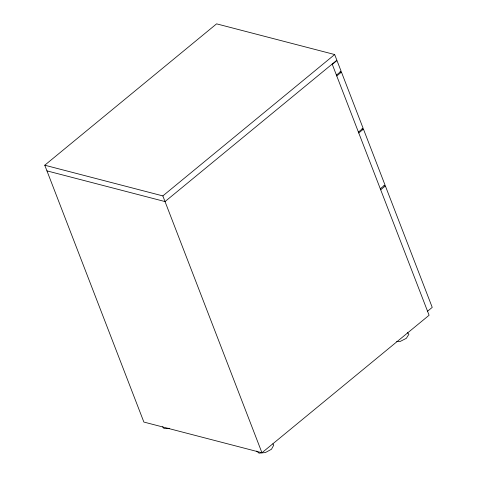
<?xml version="1.0" encoding="UTF-8"?>
<svg xmlns="http://www.w3.org/2000/svg" width="477" height="477" viewBox="0 0 477 477"><rect width="100%" height="100%" fill="white"/><g stroke="black" fill="none" stroke-linecap="round" stroke-linejoin="round"><path stroke-width="0.72" d="M332.171 64.067L429.097 315.249L261.951 452.756L143.875 422.062L44.766 165.209L216.594 23.85L334.669 54.545L336.857 60.215L165.03 201.574L46.955 170.873M44.766 165.209L162.842 195.904L334.669 54.545M332.302 64.401L336.983 60.543L341.115 71.246L336.428 75.098M336.762 75.968L341.449 72.11L363.104 128.235L358.418 132.087M358.764 132.976L363.444 129.124L384.975 184.915L380.288 188.767M380.688 189.792L385.368 185.941L432.234 307.391L427.547 311.242M396.637 341.693L400.096 341.49L406.332 338.33L408.926 334.222L407.388 332.636M169.335 428.304L163.939 428.429L162.603 426.742M340.012 71.741L341.449 72.11M362.007 128.748L363.444 129.124M383.931 185.565L385.368 185.941M256.608 451.087L259.023 453.15L265.373 452.566L271.461 449.274L273.72 445.19A4.639 4.013 -5.6 0 0 272.826 443.848M162.842 195.904L261.951 452.756"/></g></svg>
